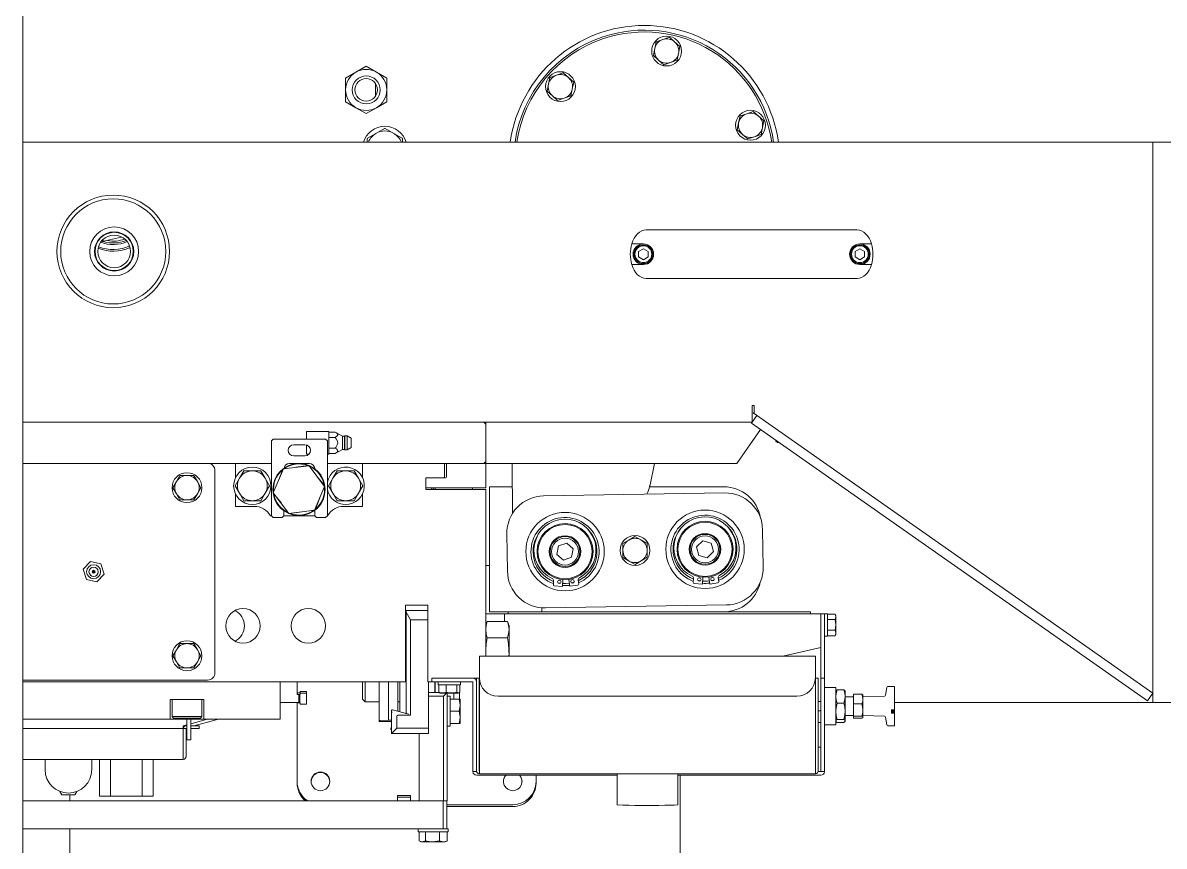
# Model space of a CAD drawing. Header units: millimetres. Extents: x 12318 to 17800, y 6541 to 10165.
# Drawn here: x 13196.95 to 13241.14, y 7345.3 to 7377.16 of the extents above; entities that cross this region are included whole.
import ezdxf

# ---------------------------------------------------------------- set-up
doc = ezdxf.new("R2010")
doc.units = ezdxf.units.MM
doc.layers.add('Equipment', color=123, linetype='Continuous')

# ---------------------------------------------------------------- blocks, each defined once
blk = doc.blocks.new('A$Cbe2ee938')
at = {"layer": 'Equipment', "linetype": 'Continuous', "lineweight": 15}
for p, q in [((-2896.74, 1686.02), (-2896.74, 806.02)), ((-2557.48, 1445.79), (-2558.23, 1442.11)), ((-2553.93, 1446.98), (-2557.48, 1445.79)), ((-2550.37, 1448.18), (-2553.93, 1446.98)), ((-2547.56, 1445.69), (-2550.37, 1448.18)), ((-2544.74, 1443.2), (-2547.56, 1445.69)), ((-2545.49, 1439.53), (-2544.74, 1443.2)), ((-2558.23, 1442.11), (-2558.98, 1438.44)), ((-2558.98, 1438.44), (-2556.17, 1435.95)), ((-2546.24, 1435.85), (-2545.49, 1439.53)), ((-2712.8, 1432.72), (-2718.3, 1429.55)), ((-2707.3, 1429.55), (-2712.8, 1432.72)), ((-2556.17, 1435.95), (-2553.35, 1433.46)), ((-2553.35, 1433.46), (-2549.8, 1434.66)), ((-2549.8, 1434.66), (-2546.24, 1435.85)), ((-2718.3, 1429.55), (-2723.8, 1426.37)), ((-2723.8, 1426.37), (-2723.8, 1420.02)), ((-2701.8, 1426.37), (-2707.3, 1429.55)), ((-2701.8, 1420.02), (-2701.8, 1426.37)), ((-2614.38, 1426.73), (-2615.12, 1423.05)), ((-2610.82, 1427.92), (-2614.38, 1426.73)), ((-2607.26, 1429.12), (-2610.82, 1427.92)), ((-2604.45, 1426.63), (-2607.26, 1429.12)), ((-2601.64, 1424.15), (-2604.45, 1426.63)), ((-2723.8, 1420.02), (-2723.8, 1413.67)), ((-2707.81, 1423.41), (-2707.81, 1416.63)), ((-2701.8, 1413.67), (-2701.8, 1420.02)), ((-2615.12, 1423.05), (-2615.87, 1419.38)), ((-2615.87, 1419.38), (-2613.06, 1416.89)), ((-2603.13, 1416.79), (-2602.38, 1420.47)), ((-2602.38, 1420.47), (-2601.64, 1424.15)), ((-2723.8, 1413.67), (-2718.3, 1410.49)), ((-2707.3, 1410.49), (-2701.8, 1413.67)), ((-2613.06, 1416.89), (-2610.25, 1414.41)), ((-2610.25, 1414.41), (-2606.69, 1415.6)), ((-2606.69, 1415.6), (-2603.13, 1416.79)), ((-2718.3, 1410.49), (-2712.8, 1407.32)), ((-2712.8, 1407.32), (-2707.3, 1410.49)), ((-2508.97, 1407.24), (-2512.53, 1406.05)), ((-2505.42, 1408.43), (-2508.97, 1407.24)), ((-2502.6, 1405.95), (-2505.42, 1408.43)), ((-2513.28, 1402.37), (-2514.03, 1398.69)), ((-2512.53, 1406.05), (-2513.28, 1402.37)), ((-2499.79, 1403.46), (-2502.6, 1405.95)), ((-2500.54, 1399.79), (-2499.79, 1403.46)), ((-2707.55, 1396.75), (-2712.05, 1394.15)), ((-2703.05, 1399.35), (-2707.55, 1396.75)), ((-2698.05, 1396.75), (-2702.55, 1399.35)), ((-2693.55, 1394.15), (-2698.05, 1396.75)), ((-2514.03, 1398.69), (-2511.21, 1396.21)), ((-2511.21, 1396.21), (-2508.4, 1393.72)), ((-2508.4, 1393.72), (-2504.84, 1394.92)), ((-2504.84, 1394.92), (-2501.29, 1396.11)), ((-2501.29, 1396.11), (-2500.54, 1399.79)), ((-2291.31, 1392.02), (-2896.74, 1392.02)), ((-2712.3, 1393.72), (-2712.3, 1392.02)), ((-2693.3, 1392.02), (-2693.3, 1393.72)), ((-2291.31, 1384.02), (-2291.31, 1392.02)), ((-2271.31, 1392.02), (-2291.31, 1392.02)), ((-2291.31, 1097.02), (-2291.31, 1384.02)), ((-2291.31, 1100.02), (-2291.31, 1384.02)), ((-2853.8, 1338.9), (-2854.62, 1339.19)), ((-2854.06, 1339.57), (-2853.55, 1339.01)), ((-2853.55, 1339.01), (-2843.82, 1341.15)), ((-2542.31, 1345.02), (-2562.81, 1345.02)), ((-2470.31, 1345.02), (-2542.31, 1345.02)), ((-2449.81, 1345.02), (-2470.31, 1345.02)), ((-2564.31, 1337.52), (-2570.52, 1337.52)), ((-2564.31, 1334.96), (-2566.86, 1333.49)), ((-2566.86, 1333.49), (-2566.86, 1330.55)), ((-2561.77, 1333.49), (-2564.31, 1334.96)), ((-2561.77, 1330.55), (-2561.77, 1333.49)), ((-2448.31, 1334.96), (-2450.86, 1333.49)), ((-2450.86, 1333.49), (-2450.86, 1330.55)), ((-2442.11, 1337.52), (-2448.31, 1337.52)), ((-2445.77, 1333.49), (-2448.31, 1334.96)), ((-2445.77, 1330.55), (-2445.77, 1333.49)), ((-2566.86, 1330.55), (-2564.31, 1329.08)), ((-2564.31, 1329.08), (-2561.77, 1330.55)), ((-2450.86, 1330.55), (-2448.31, 1329.08)), ((-2448.31, 1329.08), (-2445.77, 1330.55)), ((-2570.52, 1326.52), (-2564.31, 1326.52)), ((-2448.31, 1326.52), (-2442.11, 1326.52)), ((-2562.81, 1319.02), (-2542.31, 1319.02)), ((-2542.31, 1319.02), (-2470.31, 1319.02)), ((-2470.31, 1319.02), (-2449.81, 1319.02)), ((-2506.04, 1251.02), (-2505.04, 1251.02)), ((-2506.04, 1251.02), (-2506.04, 1250.02)), ((-2506.04, 1242.02), (-2506.04, 1250.02)), ((-2505.04, 1251.02), (-2505.04, 1247.02)), ((-2506.04, 1242.02), (-2896.74, 1242.02)), ((-2648.8, 1241.02), (-2649.8, 1242.02)), ((-2648.8, 1242.02), (-2648.8, 1220.02)), ((-2503.52, 1245.61), (-2506.39, 1241.51)), ((-2506.39, 1241.51), (-2294.18, 1092.92)), ((-2291.31, 1097.02), (-2505.54, 1247.02)), ((-2505.04, 1247.02), (-2505.54, 1247.02)), ((-2744.8, 1233.02), (-2744.8, 1236.82)), ((-2744.6, 1237.02), (-2736.72, 1237.02)), ((-2736.72, 1237.02), (-2733, 1237.02)), ((-2732.8, 1236.82), (-2732.8, 1225.22)), ((-2729.41, 1236.79), (-2732.8, 1236.79)), ((-2725.47, 1234.52), (-2729.41, 1236.79)), ((-2728.79, 1236.39), (-2729.41, 1236.79)), ((-2728.19, 1235.77), (-2728.79, 1236.39)), ((-2728.34, 1234.72), (-2728.08, 1235.23)), ((-2728.08, 1235.23), (-2728.19, 1235.77)), ((-2648.8, 1241.02), (-2648.8, 1221.02)), ((-2514.23, 1220.02), (-2501.55, 1238.13)), ((-2762.61, 1233.02), (-2763.61, 1232.02)), ((-2763.61, 1192.02), (-2763.61, 1232.02)), ((-2762.61, 1233.02), (-2734.61, 1233.02)), ((-2751.61, 1230.02), (-2745.61, 1230.02)), ((-2744.8, 1225.22), (-2744.8, 1229.91)), ((-2733.61, 1232.02), (-2734.61, 1233.02)), ((-2733.61, 1232.02), (-2733.61, 1192.02)), ((-2729.41, 1233.91), (-2732.8, 1233.91)), ((-2729.41, 1233.91), (-2728.34, 1234.72)), ((-2728.81, 1233.13), (-2729.41, 1233.91)), ((-2729.11, 1228.5), (-2728.29, 1229.89)), ((-2728.2, 1231.89), (-2728.81, 1233.13)), ((-2728.29, 1229.89), (-2728.07, 1230.88)), ((-2728.07, 1230.88), (-2728.2, 1231.89)), ((-2724.47, 1234.52), (-2725.47, 1234.52)), ((-2725.47, 1227.52), (-2725.47, 1234.52)), ((-2724.17, 1234.77), (-2724.47, 1234.52)), ((-2724.47, 1227.52), (-2724.47, 1234.52)), ((-2722.97, 1234.77), (-2724.17, 1234.77)), ((-2724.17, 1227.27), (-2724.17, 1234.77)), ((-2720.8, 1233.52), (-2722.97, 1234.77)), ((-2722.97, 1227.27), (-2722.97, 1234.77)), ((-2720.8, 1228.52), (-2720.8, 1233.52)), ((-2493.3, 1232.35), (-2493.3, 1231.87)), ((-2493.3, 1231.87), (-2492.55, 1231.12)), ((-2492.62, 1231.87), (-2493.3, 1231.87)), ((-2491.55, 1231.12), (-2492.55, 1231.12)), ((-2745.61, 1224.02), (-2751.61, 1224.02)), ((-2743.38, 1225.02), (-2744.6, 1225.02)), ((-2733, 1225.02), (-2733.61, 1225.02)), ((-2729.41, 1228.13), (-2732.8, 1228.13)), ((-2729.41, 1225.25), (-2732.8, 1225.25)), ((-2729.41, 1228.13), (-2729.11, 1228.5)), ((-2728.79, 1227.73), (-2729.41, 1228.13)), ((-2729.41, 1225.25), (-2725.47, 1227.52)), ((-2729.41, 1225.25), (-2728.34, 1226.06)), ((-2728.19, 1227.11), (-2728.79, 1227.73)), ((-2728.34, 1226.06), (-2728.08, 1226.57)), ((-2728.08, 1226.57), (-2728.19, 1227.11)), ((-2725.47, 1227.52), (-2724.47, 1227.52)), ((-2724.47, 1227.52), (-2724.17, 1227.27)), ((-2724.17, 1227.27), (-2722.97, 1227.27)), ((-2722.97, 1227.27), (-2720.8, 1228.52)), ((-2896.74, 1220.02), (-2763.61, 1220.02)), ((-2782.8, 1212.37), (-2782.8, 1220.02)), ((-2782.8, 1220.02), (-2763.61, 1220.02)), ((-2757.16, 1217.07), (-2762.55, 1204.31)), ((-2757.5, 1216.81), (-2759.93, 1210.52)), ((-2757.25, 1216.85), (-2757.5, 1216.81)), ((-2743.41, 1218.78), (-2757.16, 1217.07)), ((-2754.02, 1220.02), (-2749.14, 1220.02)), ((-2753.86, 1220.02), (-2743.36, 1220.02)), ((-2743.8, 1218.94), (-2750.47, 1217.91)), ((-2748.46, 1220.02), (-2743.21, 1220.02)), ((-2743.65, 1218.75), (-2743.8, 1218.94)), ((-2735.05, 1207.73), (-2743.41, 1218.78)), ((-2733.61, 1220.02), (-2714.8, 1220.02)), ((-2733.61, 1220.02), (-2649.8, 1220.02)), ((-2714.8, 1220.02), (-2714.8, 1212.38)), ((-2670.8, 1212.32), (-2670.8, 1220.02)), ((-2669.8, 1212.82), (-2669.8, 1220.02)), ((-2669.8, 1220.02), (-2648.8, 1220.02)), ((-2649.8, 1220.02), (-2648.8, 1221.02)), ((-2648.8, 1220.02), (-2514.23, 1220.02)), ((-2648.8, 1220.02), (-2648.8, 1207.02)), ((-2634.65, 1220.02), (-2634.65, 1219.9)), ((-2634.65, 1219.9), (-2634.65, 1219.38)), ((-2634.41, 1193.21), (-2634.65, 1219.38)), ((-2560.75, 1208.62), (-2558.43, 1220.02)), ((-2812.55, 1213.52), (-2814.43, 1210.27)), ((-2808.8, 1213.52), (-2812.55, 1213.52)), ((-2805.05, 1213.52), (-2808.8, 1213.52)), ((-2803.17, 1210.27), (-2805.05, 1213.52)), ((-2793.8, 1108.02), (-2793.8, 1216.02)), ((-2780.73, 1212.02), (-2783.04, 1208.02)), ((-2778.42, 1216.02), (-2780.73, 1212.02)), ((-2773.8, 1216.02), (-2778.42, 1216.02)), ((-2769.18, 1216.02), (-2773.8, 1216.02)), ((-2766.87, 1212.02), (-2769.18, 1216.02)), ((-2764.56, 1208.02), (-2766.87, 1212.02)), ((-2735.11, 1208.15), (-2739.34, 1213.41)), ((-2730.73, 1212.02), (-2733.04, 1208.02)), ((-2728.42, 1216.02), (-2730.73, 1212.02)), ((-2723.8, 1216.02), (-2728.42, 1216.02)), ((-2719.18, 1216.02), (-2723.8, 1216.02)), ((-2716.87, 1212.02), (-2719.18, 1216.02)), ((-2714.56, 1208.02), (-2716.87, 1212.02)), ((-2680.8, 1212.32), (-2670.3, 1212.32)), ((-2680.8, 1207.02), (-2680.8, 1212.32)), ((-2814.43, 1210.27), (-2816.31, 1207.02)), ((-2816.31, 1207.02), (-2814.43, 1203.77)), ((-2801.3, 1207.02), (-2803.17, 1210.27)), ((-2803.17, 1203.77), (-2801.3, 1207.02)), ((-2783.04, 1208.02), (-2780.73, 1204.02)), ((-2766.87, 1204.02), (-2764.56, 1208.02)), ((-2740.44, 1194.97), (-2735.05, 1207.73)), ((-2735.2, 1207.93), (-2735.11, 1208.15)), ((-2735.1, 1206.02), (-2735.18, 1207.44)), ((-2733.04, 1208.02), (-2730.73, 1204.02)), ((-2716.87, 1204.02), (-2714.56, 1208.02)), ((-2680.8, 1206.02), (-2680.8, 1207.02)), ((-2648.8, 1207.02), (-2680.8, 1207.02)), ((-2648.8, 1206.02), (-2680.8, 1206.02)), ((-2677.62, 1207.02), (-2677.74, 1206.02)), ((-2676.82, 1207.02), (-2676.93, 1206.02)), ((-2675.91, 1206.02), (-2675.81, 1207.02)), ((-2655.8, 1207.02), (-2655.8, 1206.02)), ((-2648.8, 1116.83), (-2648.8, 1206.02)), ((-2646.8, 1207.52), (-2646.8, 1140.52)), ((-2646.8, 1207.52), (-2634.54, 1207.52)), ((-2562.49, 1203.51), (-2562.01, 1204.63)), ((-2521.3, 1207.52), (-2561.01, 1207.52)), ((-2560.8, 1208.37), (-2560.8, 1207.52)), ((-2814.43, 1203.77), (-2812.55, 1200.52)), ((-2812.55, 1200.52), (-2808.8, 1200.52)), ((-2808.8, 1200.52), (-2805.05, 1200.52)), ((-2805.05, 1200.52), (-2803.17, 1203.77)), ((-2782.8, 1197.02), (-2782.8, 1203.66)), ((-2780.73, 1204.02), (-2778.42, 1200.02)), ((-2778.42, 1200.02), (-2773.8, 1200.02)), ((-2773.8, 1200.02), (-2769.18, 1200.02)), ((-2769.18, 1200.02), (-2766.87, 1204.02)), ((-2762.55, 1204.31), (-2754.19, 1193.26)), ((-2762.4, 1204.11), (-2762.49, 1203.89)), ((-2762.49, 1203.89), (-2758.26, 1198.64)), ((-2740.11, 1195.23), (-2737.68, 1201.52)), ((-2730.73, 1204.02), (-2728.42, 1200.02)), ((-2728.42, 1200.02), (-2723.8, 1200.02)), ((-2723.8, 1200.02), (-2719.18, 1200.02)), ((-2719.18, 1200.02), (-2716.87, 1204.02)), ((-2714.8, 1203.66), (-2714.8, 1197.02)), ((-2617.78, 1202.61), (-2520.79, 1204.2)), ((-2772.8, 1197.02), (-2782.8, 1197.02)), ((-2756.86, 1192.02), (-2756.86, 1194.57)), ((-2754.19, 1193.26), (-2740.44, 1194.97)), ((-2753.95, 1193.29), (-2753.8, 1193.1)), ((-2753.8, 1193.1), (-2747.14, 1194.13)), ((-2740.36, 1194.85), (-2740.36, 1192.02)), ((-2740.35, 1195.19), (-2740.11, 1195.23)), ((-2714.8, 1197.02), (-2724.8, 1197.02)), ((-2763.61, 1192.02), (-2764.14, 1192.02)), ((-2763.61, 1192.02), (-2762.61, 1191.02)), ((-2757.86, 1191.02), (-2762.61, 1191.02)), ((-2757.86, 1191.02), (-2756.86, 1192.02)), ((-2748.8, 1192.02), (-2756.86, 1192.02)), ((-2740.36, 1192.02), (-2748.8, 1192.02)), ((-2740.36, 1192.02), (-2739.36, 1191.02)), ((-2734.61, 1191.02), (-2739.36, 1191.02)), ((-2734.61, 1191.02), (-2733.61, 1192.02)), ((-2733.46, 1192.02), (-2733.61, 1192.02)), ((-2637.12, 1162.28), (-2637.45, 1182.28)), ((-2568.92, 1180.91), (-2572.14, 1178.98)), ((-2565.64, 1179.09), (-2568.92, 1180.91)), ((-2500.47, 1184.53), (-2500.14, 1164.53)), ((-2609.83, 1175.86), (-2610.72, 1171.27)), ((-2605.4, 1177.39), (-2609.83, 1175.86)), ((-2601.86, 1174.32), (-2605.4, 1177.39)), ((-2602.76, 1169.72), (-2601.86, 1174.32)), ((-2572.14, 1178.98), (-2575.36, 1177.05)), ((-2575.36, 1177.05), (-2575.3, 1173.3)), ((-2562.36, 1177.26), (-2565.64, 1179.09)), ((-2562.3, 1173.51), (-2562.36, 1177.26)), ((-2532.47, 1178.56), (-2535.82, 1175.27)), ((-2535.82, 1175.27), (-2534.64, 1170.74)), ((-2527.96, 1177.3), (-2532.47, 1178.56)), ((-2526.79, 1172.77), (-2527.96, 1177.3)), ((-2610.72, 1171.27), (-2607.18, 1168.19)), ((-2607.18, 1168.19), (-2602.76, 1169.72)), ((-2575.3, 1173.3), (-2575.23, 1169.55)), ((-2575.23, 1169.55), (-2571.95, 1167.72)), ((-2568.67, 1165.9), (-2565.45, 1167.83)), ((-2565.45, 1167.83), (-2562.24, 1169.76)), ((-2562.24, 1169.76), (-2562.3, 1173.51)), ((-2534.64, 1170.74), (-2530.13, 1169.48)), ((-2530.13, 1169.48), (-2526.79, 1172.77)), ((-2864.43, 1163.3), (-2860.51, 1167.54)), ((-2862.72, 1157.78), (-2864.43, 1163.3)), ((-2860.51, 1167.54), (-2854.88, 1166.26)), ((-2854.88, 1166.26), (-2853.17, 1160.74)), ((-2648.8, 1165.26), (-2646.8, 1165.26)), ((-2571.95, 1167.72), (-2568.67, 1165.9)), ((-2857.09, 1156.51), (-2862.72, 1157.78)), ((-2853.17, 1160.74), (-2857.09, 1156.51)), ((-2612.39, 1157.08), (-2612.55, 1154.95)), ((-2610.14, 1156.11), (-2608.74, 1155.85)), ((-2607.68, 1154.07), (-2607.4, 1157.83)), ((-2607.56, 1155.72), (-2605.77, 1155.68)), ((-2605.77, 1155.68), (-2603.98, 1155.83)), ((-2604.27, 1157.93), (-2603.76, 1154.19)), ((-2602.81, 1156.03), (-2601.44, 1156.37)), ((-2598.96, 1155.36), (-2599.25, 1157.48)), ((-2537.4, 1158.31), (-2537.56, 1156.18)), ((-2537.08, 1155.62), (-2532.69, 1155.3)), ((-2535.15, 1157.34), (-2534.76, 1157.25)), ((-2534.76, 1157.25), (-2533.75, 1157.08)), ((-2532.69, 1155.3), (-2532.41, 1159.06)), ((-2529.28, 1159.16), (-2528.77, 1155.42)), ((-2528.77, 1155.42), (-2524.42, 1156.01)), ((-2527.82, 1157.26), (-2527.31, 1157.37)), ((-2527.31, 1157.37), (-2526.45, 1157.6)), ((-2523.97, 1156.59), (-2524.26, 1158.71)), ((-2524.22, 1158.43), (-2522.68, 1159.23)), ((-2524.06, 1157.27), (-2522.11, 1158.25)), ((-2612.07, 1154.39), (-2607.68, 1154.07)), ((-2607.65, 1154.59), (-2605.74, 1154.55)), ((-2605.74, 1154.55), (-2603.83, 1154.71)), ((-2603.76, 1154.19), (-2599.41, 1154.78)), ((-2679.7, 1144.02), (-2691.8, 1144.02)), ((-2691.8, 1144.02), (-2691.8, 1103.02)), ((-2679.7, 1103.02), (-2679.7, 1144.02)), ((-2519.81, 1144.2), (-2616.8, 1142.61)), ((-2691.3, 1140.31), (-2691.3, 1141.31)), ((-2691.3, 1141.31), (-2679.7, 1141.31)), ((-2691.3, 1086.45), (-2691.3, 1140.31)), ((-2688.99, 1136.31), (-2691.3, 1140.31)), ((-2638.8, 1139.52), (-2648.8, 1139.52)), ((-2646.8, 1140.52), (-2618.8, 1140.52)), ((-2638.8, 1135.34), (-2638.8, 1139.52)), ((-2638.8, 1139.52), (-2469.3, 1139.52)), ((-2636.8, 1140.52), (-2636.8, 1139.52)), ((-2618.8, 1142.68), (-2618.8, 1140.52)), ((-2521.3, 1140.52), (-2618.8, 1140.52)), ((-2521.3, 1140.52), (-2479.8, 1140.52)), ((-2479.8, 1140.52), (-2474.8, 1140.52)), ((-2474.8, 1139.52), (-2474.8, 1140.52)), ((-2469.3, 1139.52), (-2469.3, 1121.52)), ((-2469.2, 1139.52), (-2467.2, 1139.52)), ((-2469.2, 1139.52), (-2469.2, 1110.02)), ((-2465.6, 1139.52), (-2467.2, 1139.52)), ((-2467.2, 1139.52), (-2467.2, 1110.02)), ((-2465.6, 1133.52), (-2465.6, 1139.52)), ((-2465.6, 1139.29), (-2461.63, 1139.29)), ((-2461.23, 1138.43), (-2461.63, 1139.29)), ((-2461.23, 1133.52), (-2461.23, 1138.43)), ((-2688.99, 1136.31), (-2688.99, 1085.47)), ((-2679.7, 1136.31), (-2688.99, 1136.31)), ((-2647.96, 1135.34), (-2648.8, 1133.02)), ((-2648.8, 1131.01), (-2648.58, 1133.18)), ((-2648.58, 1133.18), (-2647.96, 1135.34)), ((-2647.96, 1135.34), (-2637.15, 1135.34)), ((-2636.3, 1133.02), (-2637.15, 1135.34)), ((-2637.15, 1135.34), (-2636.53, 1133.19)), ((-2636.53, 1133.19), (-2636.3, 1131.01)), ((-2636.3, 1133.02), (-2636.3, 1131.01)), ((-2469.2, 1136.52), (-2469.3, 1136.52)), ((-2465.6, 1136.41), (-2461.63, 1136.41)), ((-2465.6, 1127.52), (-2465.6, 1133.52)), ((-2461.23, 1128.61), (-2461.23, 1133.52)), ((-2691.3, 1125.76), (-2691.8, 1125.67)), ((-2648.57, 1128.83), (-2648.8, 1131.01)), ((-2647.96, 1126.68), (-2648.57, 1128.83)), ((-2647.96, 1126.68), (-2637.15, 1126.68)), ((-2636.52, 1128.85), (-2637.15, 1126.68)), ((-2636.3, 1131.01), (-2636.52, 1128.85)), ((-2636.3, 1131.01), (-2636.3, 1118.02)), ((-2469.3, 1130.52), (-2469.2, 1130.52)), ((-2467.2, 1127.52), (-2465.6, 1127.52)), ((-2465.6, 1130.63), (-2461.63, 1130.63)), ((-2465.6, 1127.75), (-2461.63, 1127.75)), ((-2461.63, 1127.75), (-2461.23, 1128.61)), ((-2814.43, 1120.27), (-2816.31, 1117.02)), ((-2812.55, 1123.52), (-2814.43, 1120.27)), ((-2808.8, 1123.52), (-2812.55, 1123.52)), ((-2805.05, 1123.52), (-2808.8, 1123.52)), ((-2803.17, 1120.27), (-2805.05, 1123.52)), ((-2801.3, 1117.02), (-2803.17, 1120.27)), ((-2469.3, 1121.52), (-2489.62, 1116.83)), ((-2816.31, 1117.02), (-2814.43, 1113.77)), ((-2814.43, 1113.77), (-2812.55, 1110.52)), ((-2805.05, 1110.52), (-2803.17, 1113.77)), ((-2803.17, 1113.77), (-2801.3, 1117.02)), ((-2652.19, 1115.32), (-2652.19, 1116.83)), ((-2652.19, 1116.83), (-2472.19, 1116.83)), ((-2652.19, 1115.32), (-2652.19, 1105.33)), ((-2648.71, 1116.83), (-2648.8, 1118.02)), ((-2636.3, 1118.02), (-2636.39, 1116.83)), ((-2636.3, 1118.02), (-2636.3, 1116.83)), ((-2472.19, 1116.83), (-2472.19, 1115.32)), ((-2472.19, 1105.33), (-2472.19, 1115.32)), ((-2812.55, 1110.52), (-2808.8, 1110.52)), ((-2808.8, 1110.52), (-2805.05, 1110.52)), ((-2691.8, 1110.37), (-2691.3, 1110.28)), ((-2469.2, 1110.02), (-2469.2, 1105.02)), ((-2467.2, 1110.02), (-2467.2, 1105.02)), ((-2896.74, 1104.02), (-2797.8, 1104.02)), ((-2896.74, 1103.02), (-2691.8, 1103.02)), ((-2758.8, 1083.02), (-2758.8, 1103.02)), ((-2749.8, 1097.21), (-2749.8, 1103.02)), ((-2714.8, 1093.81), (-2714.8, 1103.02)), ((-2713.3, 1103.02), (-2713.3, 1092.31)), ((-2705.8, 1082.41), (-2705.8, 1103.02)), ((-2700.8, 1082.46), (-2700.8, 1103.02)), ((-2695.8, 1087.27), (-2695.8, 1103.02)), ((-2694.8, 1087), (-2694.8, 1103.02)), ((-2679.7, 1103.02), (-2677.7, 1103.02)), ((-2679.45, 1078.31), (-2679.45, 1103.02)), ((-2677.7, 1103.02), (-2677.7, 1105.02)), ((-2677.7, 1105.02), (-2653.7, 1105.02)), ((-2677.7, 1103.02), (-2655.8, 1103.02)), ((-2675.95, 1103.02), (-2675.95, 1097.31)), ((-2675.8, 1103.02), (-2675.8, 1097.31)), ((-2674.2, 1103.02), (-2674.2, 1101.42)), ((-2674.2, 1101.42), (-2662.2, 1101.42)), ((-2673.85, 1101.42), (-2673.85, 1097.45)), ((-2669.97, 1101.42), (-2669.97, 1097.45)), ((-2664.33, 1101.42), (-2664.33, 1097.45)), ((-2662.56, 1101.42), (-2662.56, 1097.45)), ((-2662.2, 1101.42), (-2662.2, 1103.02)), ((-2655.7, 1102.92), (-2655.7, 1055.12)), ((-2653.7, 1055.34), (-2653.7, 1105.02)), ((-2653.7, 1105.02), (-2652.2, 1105.02)), ((-2652.2, 1055.34), (-2652.2, 1105.02)), ((-2652.2, 1105.02), (-2652.19, 1105.02)), ((-2652.19, 1105.33), (-2652.19, 1055.34)), ((-2472.19, 1055.34), (-2472.19, 1105.33)), ((-2470.68, 1105.02), (-2472.18, 1105.02)), ((-2472.18, 1105.02), (-2472.18, 1055.34)), ((-2470.68, 1105.02), (-2470.68, 1055.34)), ((-2469.2, 1105.02), (-2467.2, 1105.02)), ((-2469.2, 1100.02), (-2469.2, 1105.02)), ((-2467.2, 1105.02), (-2467.2, 1100.02)), ((-2749.8, 1097.21), (-2748.2, 1097.21)), ((-2749.8, 1096.27), (-2749.8, 1097.21)), ((-2749.8, 1096.27), (-2748.2, 1096.27)), ((-2748.8, 1091.81), (-2748.8, 1096.27)), ((-2748.3, 1091.81), (-2748.3, 1096.27)), ((-2748.2, 1097.91), (-2744.8, 1097.91)), ((-2748.2, 1097.21), (-2748.2, 1097.91)), ((-2748.2, 1096.27), (-2748.2, 1097.21)), ((-2748.2, 1096.97), (-2744.8, 1096.97)), ((-2744.8, 1097.91), (-2744.8, 1091.11)), ((-2679.45, 1097.31), (-2673.63, 1097.31)), ((-2671.45, 1095.31), (-2679.45, 1095.31)), ((-2673.85, 1097.45), (-2673.49, 1097.22)), ((-2673.49, 1097.22), (-2673.45, 1097.21)), ((-2673.46, 1097.2), (-2673.12, 1097.05)), ((-2673.12, 1097.05), (-2663.29, 1097.05)), ((-2671.45, 1095.31), (-2669.71, 1097.05)), ((-2671.45, 1039.31), (-2671.45, 1095.31)), ((-2669.45, 1097.05), (-2669.45, 1039.31)), ((-2667.85, 1095.31), (-2669.45, 1095.31)), ((-2667.85, 1079.31), (-2667.85, 1095.31)), ((-2665.8, 1093.81), (-2665.8, 1097.05)), ((-2663.29, 1097.05), (-2662.95, 1097.2)), ((-2662.8, 1097.26), (-2662.8, 1093.78)), ((-2642.19, 1095.33), (-2482.19, 1095.33)), ((-2469.2, 1100.02), (-2469.2, 1055.12)), ((-2461.2, 1100.02), (-2467.2, 1100.02)), ((-2467.2, 1100.02), (-2467.2, 1055.12)), ((-2461.2, 1100.02), (-2461.2, 1080.02)), ((-2461.12, 1098.17), (-2461.2, 1098.02)), ((-2461.07, 1096.65), (-2461.2, 1095.15)), ((-2461.2, 1095.15), (-2460.98, 1093.23)), ((-2461.08, 1098.14), (-2460.98, 1098.33)), ((-2460.49, 1098.69), (-2461.07, 1096.65)), ((-2460.98, 1098.33), (-2460.49, 1098.69)), ((-2460.49, 1098.69), (-2456.92, 1098.69)), ((-2456.42, 1097.07), (-2456.92, 1098.69)), ((-2456.92, 1098.69), (-2456.34, 1098.24)), ((-2456.2, 1095.15), (-2456.42, 1097.07)), ((-2456.34, 1098.24), (-2456.3, 1098.14)), ((-2456.34, 1093.65), (-2456.2, 1095.15)), ((-2456.2, 1098.02), (-2456.28, 1098.15)), ((-2456.2, 1098.02), (-2456.2, 1095.15)), ((-2456.2, 1095.15), (-2456.2, 1087.26)), ((-2451.7, 1095.02), (-2456.2, 1095.02)), ((-2451.7, 1096.5), (-2447.24, 1096.5)), ((-2451.7, 1096.5), (-2451.7, 1091.2)), ((-2446.87, 1095.28), (-2447.24, 1096.5)), ((-2447.24, 1096.5), (-2446.8, 1096.16)), ((-2446.7, 1093.85), (-2446.87, 1095.28)), ((-2446.8, 1096.16), (-2446.77, 1096.09)), ((-2446.7, 1096), (-2446.76, 1096.09)), ((-2446.7, 1096), (-2446.7, 1093.85)), ((-2435.2, 1095.42), (-2446.7, 1095.02)), ((-2433.89, 1100), (-2434.6, 1095.94)), ((-2429.7, 1100.52), (-2433.27, 1100.52)), ((-2429.7, 1100.52), (-2429.7, 1088)), ((-2294.18, 1092.92), (-2291.31, 1097.02)), ((-2291.31, 1097.02), (-2291.31, 1092.02)), ((-2817.8, 1093.62), (-2799.8, 1093.62)), ((-2817.8, 1093.62), (-2817.8, 1083.02)), ((-2816.8, 1093.62), (-2816.8, 1084.42)), ((-2800.8, 1084.42), (-2800.8, 1093.62)), ((-2799.8, 1093.62), (-2799.8, 1083.02)), ((-2748.8, 1092.02), (-2758.8, 1092.02)), ((-2749.8, 1049.76), (-2749.8, 1091.81)), ((-2748.2, 1091.81), (-2749.8, 1091.81)), ((-2748.2, 1091.11), (-2748.2, 1091.81)), ((-2744.8, 1091.11), (-2748.2, 1091.11)), ((-2714.8, 1093.81), (-2713.3, 1092.31)), ((-2713.3, 1092.31), (-2705.8, 1092.31)), ((-2695.8, 1092.31), (-2694.8, 1092.31)), ((-2667.85, 1093.81), (-2663.02, 1093.81)), ((-2663.02, 1093.81), (-2662.55, 1090.56)), ((-2662.55, 1093.81), (-2663.02, 1093.81)), ((-2662.66, 1089.04), (-2663.02, 1087.31)), ((-2662.55, 1090.56), (-2662.66, 1089.04)), ((-2662.55, 1090.56), (-2662.55, 1093.81)), ((-2662.55, 1084.06), (-2662.55, 1090.56)), ((-2472.18, 1092.52), (-2472.19, 1092.52)), ((-2469.2, 1092.52), (-2470.68, 1092.52)), ((-2461.07, 1089.1), (-2461.2, 1087.26)), ((-2460.49, 1091.6), (-2461.07, 1089.1)), ((-2460.98, 1093.23), (-2460.49, 1091.6)), ((-2460.49, 1091.6), (-2456.92, 1091.6)), ((-2456.92, 1091.6), (-2456.34, 1093.65)), ((-2456.42, 1089.61), (-2456.92, 1091.6)), ((-2456.2, 1087.26), (-2456.42, 1089.61)), ((-2451.7, 1091.2), (-2447.24, 1091.2)), ((-2451.7, 1091.2), (-2451.7, 1084.72)), ((-2447.24, 1091.2), (-2446.8, 1092.73)), ((-2446.87, 1089.71), (-2447.24, 1091.2)), ((-2446.7, 1087.96), (-2446.87, 1089.71)), ((-2446.8, 1092.73), (-2446.7, 1093.85)), ((-2446.7, 1093.85), (-2446.7, 1087.96)), ((-2291.31, 1092.02), (-2429.7, 1092.02)), ((-2291.31, 1092.02), (-2274.31, 1092.02)), ((-2896.74, 1083.02), (-2817.8, 1083.02)), ((-2817.8, 1083.02), (-2799.8, 1083.02)), ((-2816.8, 1084.42), (-2816, 1083.62)), ((-2816.8, 1084.42), (-2800.8, 1084.42)), ((-2816, 1083.62), (-2801.6, 1083.62)), ((-2808.8, 1082.02), (-2808.8, 1082.87)), ((-2797.83, 1083.02), (-2806.8, 1080.62)), ((-2806.8, 1082.02), (-2806.8, 1082.87)), ((-2793.13, 1082.73), (-2805.12, 1079.52)), ((-2801.6, 1083.62), (-2800.8, 1084.42)), ((-2799.8, 1083.02), (-2758.8, 1083.02)), ((-2705.8, 1082.41), (-2705.4, 1082.42)), ((-2705.8, 1082.41), (-2705.8, 1081.86)), ((-2705.4, 1082.42), (-2700.8, 1082.46)), ((-2700.8, 1082.46), (-2699.3, 1082.46)), ((-2699.3, 1086.36), (-2699.3, 1087.56)), ((-2699.3, 1075.31), (-2699.3, 1086.36)), ((-2698.67, 1088.04), (-2690.02, 1085.72)), ((-2696.3, 1084.83), (-2696.3, 1078.31)), ((-2689.25, 1085.21), (-2695.84, 1085.21)), ((-2667.85, 1087.31), (-2663.02, 1087.31)), ((-2663.02, 1087.31), (-2662.55, 1084.06)), ((-2662.66, 1082.54), (-2663.02, 1080.81)), ((-2662.55, 1084.06), (-2662.66, 1082.54)), ((-2662.55, 1080.81), (-2662.55, 1084.06)), ((-2472.19, 1087.52), (-2472.18, 1087.52)), ((-2470.68, 1087.52), (-2469.2, 1087.52)), ((-2461.2, 1087.26), (-2460.98, 1084.92)), ((-2461.07, 1082.47), (-2461.2, 1082.14)), ((-2460.49, 1082.93), (-2461.07, 1082.47)), ((-2460.98, 1084.92), (-2460.49, 1082.93)), ((-2460.49, 1082.93), (-2456.92, 1082.93)), ((-2456.92, 1082.93), (-2456.34, 1085.43)), ((-2456.42, 1082.56), (-2456.92, 1082.93)), ((-2456.2, 1082.14), (-2456.42, 1082.56)), ((-2456.34, 1085.43), (-2456.2, 1087.26)), ((-2456.2, 1087.26), (-2456.2, 1082.14)), ((-2456.2, 1085.02), (-2451.7, 1085.02)), ((-2451.7, 1084.72), (-2447.24, 1084.72)), ((-2451.7, 1084.72), (-2451.7, 1083.54)), ((-2451.7, 1083.54), (-2447.24, 1083.54)), ((-2447.24, 1084.72), (-2446.8, 1086.59)), ((-2446.87, 1084.45), (-2447.24, 1084.72)), ((-2447.24, 1083.54), (-2446.8, 1083.88)), ((-2446.7, 1084.13), (-2446.87, 1084.45)), ((-2446.8, 1086.59), (-2446.7, 1087.96)), ((-2446.8, 1083.88), (-2446.7, 1084.13)), ((-2446.76, 1083.95), (-2446.7, 1084.04)), ((-2446.7, 1087.96), (-2446.7, 1084.13)), ((-2446.7, 1085.02), (-2435.2, 1084.62)), ((-2446.7, 1084.13), (-2446.7, 1084.04)), ((-2434.6, 1084.1), (-2433.89, 1080.04)), ((-2431.46, 1088), (-2429.7, 1088)), ((-2431.46, 1086.22), (-2431.46, 1088)), ((-2429.7, 1087.85), (-2431.46, 1087.85)), ((-2429.7, 1087.63), (-2431.46, 1087.63)), ((-2429.7, 1087.5), (-2431.46, 1087.5)), ((-2429.7, 1087.28), (-2431.46, 1087.28)), ((-2429.7, 1087.16), (-2431.46, 1087.16)), ((-2429.7, 1086.93), (-2431.46, 1086.93)), ((-2429.7, 1086.81), (-2431.46, 1086.81)), ((-2429.7, 1086.58), (-2431.46, 1086.58)), ((-2429.7, 1086.47), (-2431.46, 1086.47)), ((-2429.7, 1086.22), (-2431.46, 1086.22)), ((-2429.7, 1088), (-2429.7, 1087.85)), ((-2429.7, 1087.85), (-2429.7, 1087.63)), ((-2429.7, 1087.63), (-2429.7, 1087.5)), ((-2429.7, 1087.5), (-2429.7, 1087.28)), ((-2429.7, 1087.28), (-2429.7, 1087.16)), ((-2429.7, 1087.16), (-2429.7, 1086.93)), ((-2429.7, 1086.93), (-2429.7, 1086.81)), ((-2429.7, 1086.81), (-2429.7, 1086.58)), ((-2429.7, 1086.58), (-2429.7, 1086.47)), ((-2429.7, 1086.47), (-2429.7, 1086.22)), ((-2429.7, 1086.22), (-2429.7, 1079.52)), ((-2810.8, 1078.02), (-2896.74, 1078.02)), ((-2810.9, 1079.52), (-2810.89, 1079.53)), ((-2810.9, 1079.52), (-2810.9, 1078.02)), ((-2808.8, 1080.09), (-2810.89, 1079.53)), ((-2810.8, 1063.12), (-2810.8, 1078.02)), ((-2809.3, 1078.02), (-2810.8, 1078.02)), ((-2809.3, 1078.02), (-2809.3, 1063.12)), ((-2809.2, 1079.52), (-2808.8, 1079.52)), ((-2809.2, 1078.02), (-2808.8, 1078.02)), ((-2808.8, 1072.02), (-2808.8, 1082.02)), ((-2806.8, 1082.02), (-2806.8, 1072.02)), ((-2806.8, 1079.52), (-2804.3, 1079.52)), ((-2806.8, 1078.02), (-2804.3, 1078.02)), ((-2804.3, 1079.52), (-2802.3, 1079.52)), ((-2802.3, 1078.02), (-2804.3, 1078.02)), ((-2802.3, 1079.52), (-2802.3, 1078.02)), ((-2705.8, 1081.86), (-2699.3, 1081.86)), ((-2699.3, 1075.31), (-2696.3, 1078.31)), ((-2696.3, 1078.31), (-2679.45, 1078.31)), ((-2679.45, 1078.31), (-2679.45, 1075.31)), ((-2669.45, 1079.31), (-2667.85, 1079.31)), ((-2667.85, 1080.81), (-2663.02, 1080.81)), ((-2663.02, 1080.81), (-2662.55, 1080.81)), ((-2470.68, 1081.21), (-2469.3, 1081.21)), ((-2467.2, 1080.02), (-2461.2, 1080.02)), ((-2461.2, 1082.02), (-2461.12, 1081.88)), ((-2461.08, 1081.9), (-2460.98, 1081.71)), ((-2460.98, 1081.71), (-2460.49, 1081.35)), ((-2460.49, 1081.35), (-2456.92, 1081.35)), ((-2456.92, 1081.35), (-2456.34, 1081.8)), ((-2456.34, 1081.8), (-2456.2, 1082.14)), ((-2456.28, 1081.89), (-2456.2, 1082.02)), ((-2456.2, 1082.14), (-2456.2, 1082.02)), ((-2433.27, 1079.52), (-2429.7, 1079.52)), ((-2806.8, 1072.02), (-2808.8, 1072.02)), ((-2679.45, 1075.31), (-2699.3, 1075.31)), ((-2684.45, 1039.31), (-2684.45, 1075.31)), ((-2469.3, 1068.12), (-2470.68, 1068.12)), ((-2470.68, 1068.11), (-2469.3, 1068.11)), ((-2810.9, 1061.52), (-2896.74, 1061.52)), ((-2884.8, 1061.52), (-2884.8, 1056.02)), ((-2859.8, 1056.02), (-2859.8, 1061.52)), ((-2855.6, 1061.52), (-2855.6, 1041.82)), ((-2849.82, 1061.52), (-2849.82, 1041.82)), ((-2832.79, 1061.52), (-2832.79, 1041.82)), ((-2827, 1061.52), (-2827, 1041.82)), ((-2810.8, 1061.52), (-2810.9, 1061.52)), ((-2810.8, 1063.12), (-2810.8, 1061.52)), ((-2655.69, 1054.93), (-2655.7, 1055.12)), ((-2653.7, 1055.12), (-2655.7, 1055.12)), ((-2653.7, 1055.11), (-2655.69, 1054.93)), ((-2653.7, 1055.34), (-2653.7, 1055.12)), ((-2653.7, 1055.11), (-2653.7, 1055.12)), ((-2578.44, 1053.02), (-2653.6, 1053.02)), ((-2652.19, 1053.83), (-2652.19, 1055.34)), ((-2652.19, 1053.83), (-2472.19, 1053.83)), ((-2621.8, 1053.02), (-2621.8, 1049.76)), ((-2578.44, 1053.83), (-2578.44, 1037.17)), ((-2545.94, 1037.17), (-2545.94, 1053.83)), ((-2469.3, 1053.02), (-2545.94, 1053.02)), ((-2544.53, 961.21), (-2544.53, 1053.02)), ((-2472.19, 1055.34), (-2472.19, 1053.83)), ((-2469.3, 1055.02), (-2470.75, 1055.02)), ((-2469.2, 1055.12), (-2469.2, 1055.11)), ((-2469.2, 1055.12), (-2467.2, 1055.12)), ((-2469.2, 1055.11), (-2467.21, 1054.93)), ((-2467.2, 1055.12), (-2467.21, 1054.93)), ((-2749.8, 1049.76), (-2749.8, 1048.82)), ((-2621.8, 1049.76), (-2621.8, 1048.82)), ((-2876.84, 1044.37), (-2875.8, 1042.52)), ((-2875.8, 1042.52), (-2868.8, 1042.52)), ((-2871.64, 1039.31), (-2871.64, 1042.52)), ((-2868.8, 1042.52), (-2867.77, 1044.37)), ((-2855.6, 1041.82), (-2852.62, 1041.82)), ((-2849.82, 1041.82), (-2852.62, 1041.82)), ((-2849.82, 1041.82), (-2832.79, 1041.82)), ((-2829.99, 1041.82), (-2832.79, 1041.82)), ((-2827, 1041.82), (-2829.99, 1041.82)), ((-2695.95, 1042.26), (-2689.15, 1042.26)), ((-2695.95, 1039.31), (-2695.95, 1042.26)), ((-2695.95, 1041.32), (-2689.15, 1041.32)), ((-2689.15, 1042.26), (-2689.15, 1039.31)), ((-2896.74, 1039.31), (-2671.55, 1039.31)), ((-2671.45, 1039.31), (-2684.45, 1039.31)), ((-2671.55, 1024.31), (-2671.55, 1039.31)), ((-2669.45, 1039.31), (-2671.45, 1039.31)), ((-2669.55, 1039.31), (-2669.55, 1024.31)), ((-2634.3, 1037.26), (-2669.55, 1037.26)), ((-2669.55, 1036.33), (-2634.3, 1036.33)), ((-2896.74, 1024.31), (-2671.55, 1024.31)), ((-2871.64, 961.71), (-2871.64, 1024.31)), ((-2684.95, 1024.31), (-2684.95, 1022.71)), ((-2684.95, 1022.71), (-2681.33, 1022.71)), ((-2684.45, 1022.71), (-2684.45, 1017.88)), ((-2681.33, 1022.71), (-2668.95, 1022.71)), ((-2681.06, 1022.71), (-2681.06, 1017.88)), ((-2673.56, 1022.71), (-2673.56, 1017.88)), ((-2669.55, 1024.31), (-2671.55, 1024.31)), ((-2669.55, 1024.31), (-2668.95, 1024.31)), ((-2669.46, 1022.71), (-2669.46, 1017.88)), ((-2668.95, 1022.71), (-2668.95, 1024.31)), ((-2683.54, 1017.51), (-2684.24, 1017.79)), ((-2684.24, 1017.78), (-2683.45, 1017.41)), ((-2682.75, 1017.41), (-2683.54, 1017.51)), ((-2683.45, 1017.41), (-2682.75, 1017.41)), ((-2681.06, 1017.88), (-2682.75, 1017.41)), ((-2682.75, 1017.41), (-2677.31, 1017.41)), ((-2679.05, 1017.51), (-2681.06, 1017.88)), ((-2677.31, 1017.41), (-2679.05, 1017.51)), ((-2673.56, 1017.88), (-2677.31, 1017.41)), ((-2677.31, 1017.41), (-2671.51, 1017.41)), ((-2673.05, 1017.68), (-2673.56, 1017.88)), ((-2671.51, 1017.41), (-2673.05, 1017.68)), ((-2670.27, 1017.58), (-2671.51, 1017.41)), ((-2671.51, 1017.41), (-2670.45, 1017.41)), ((-2670.45, 1017.41), (-2669.66, 1017.78)), ((-2669.46, 1017.88), (-2670.27, 1017.58)), ((-2669.67, 1017.79), (-2669.46, 1017.88))]:
    blk.add_line(p, q, dxfattribs=at)
for centre, radius in [((-2551.86, 1440.82), 8), ((-2712.8, 1420.02), 7.48), ((-2712.8, 1420.02), 6.03), ((-2608.75, 1421.76), 8), ((-2506.91, 1401.08), 8), ((-2848.31, 1333.52), 30.15), ((-2848.31, 1333.52), 28.15), ((-2847.8, 1333.52), 13.1), ((-2847.8, 1333.52), 10.5), ((-2847.8, 1333.52), 10.25), ((-2847.8, 1333.52), 8.75), ((-2564.31, 1332.02), 5), ((-2564.31, 1332.02), 4.5), ((-2448.31, 1332.02), 5), ((-2448.31, 1332.02), 4.5), ((-2773.8, 1208.02), 10), ((-2748.8, 1206.02), 14), ((-2808.8, 1207.02), 8), ((-2606.29, 1172.79), 21), ((-2531.3, 1174.02), 21), ((-2606.29, 1172.79), 15), ((-2606.29, 1172.79), 14.5), ((-2531.3, 1174.02), 15), ((-2531.3, 1174.02), 14.5), ((-2606.29, 1172.79), 8.5), ((-2606.29, 1172.79), 8), ((-2568.8, 1173.41), 8), ((-2531.3, 1174.02), 8.5), ((-2531.3, 1174.02), 8), ((-2531.3, 1174.02), 7.2), ((-2606.29, 1172.79), 7.2), ((-2858.8, 1162.02), 3.75), ((-2858.8, 1162.02), 2.5), ((-2858.8, 1162.02), 0.75), ((-2858.8, 1162.02), 0.375), ((-2609.32, 1156.6), 0.95), ((-2602.28, 1156.81), 0.95), ((-2534.33, 1157.83), 0.95), ((-2527.29, 1158.04), 0.95), ((-2778.8, 1133.02), 9.25), ((-2743.8, 1133.02), 9.25), ((-2808.8, 1117.02), 8), ((-2737.3, 1049.76), 5)]:
    blk.add_circle(centre, radius, dxfattribs=at)
for centre, radius, start, end in [((-2563.8, 1382.02), 72.5, 7.92814, 172.07186), ((-2563.8, 1382.02), 70, 8.21321, 108.52057), ((-2563.8, 1382.02), 69, 8.33308, 108.52057), ((-2563.8, 1382.02), 70, 108.52057, 171.78679), ((-2563.8, 1382.02), 69, 108.52057, 171.66692), ((-2551.86, 1440.82), 6.5, 108.52057, 168.52057), ((-2551.86, 1440.82), 6.5, 48.52057, 108.52057), ((-2551.86, 1440.82), 6.5, 348.52057, 48.52057), ((-2551.86, 1440.82), 6.5, 168.52057, 228.52057), ((-2551.86, 1440.82), 6.5, 288.52057, 348.52057), ((-2712.8, 1420.02), 11, 60, 120), ((-2551.86, 1440.82), 6.5, 228.52057, 288.52057), ((-2712.8, 1420.02), 11, 120, 180), ((-2712.8, 1420.02), 11, 0, 60), ((-2608.75, 1421.76), 6.5, 108.52057, 168.52057), ((-2608.75, 1421.76), 6.5, 48.52057, 108.52057), ((-2608.75, 1421.76), 6.5, 348.52057, 48.52057), ((-2712.8, 1420.02), 11, 180, 240), ((-2712.8, 1420.02), 11, 300, 0), ((-2608.75, 1421.76), 6.5, 168.52057, 228.52057), ((-2608.75, 1421.76), 6.5, 288.52057, 348.52057), ((-2608.75, 1421.76), 6.5, 228.52057, 288.52057), ((-2712.8, 1420.02), 11, 240, 300), ((-2506.91, 1401.08), 6.5, 108.52057, 168.52057), ((-2506.91, 1401.08), 6.5, 48.52057, 108.52057), ((-2702.8, 1388.52), 12, 16.95776, 163.04224), ((-2506.91, 1401.08), 6.5, 168.52057, 228.52057), ((-2506.91, 1401.08), 6.5, 348.52057, 48.52057), ((-2702.8, 1388.52), 10.83, 148.68475, 151.31525), ((-2702.8, 1388.52), 9.5, 120, 158.38173), ((-2702.8, 1388.52), 9.5, 60, 120), ((-2702.8, 1388.52), 10.83, 88.68475, 91.31525), ((-2702.8, 1388.52), 9.5, 21.61827, 60), ((-2702.8, 1388.52), 10.83, 28.68475, 31.31525), ((-2506.91, 1401.08), 6.5, 228.52057, 288.52057), ((-2506.91, 1401.08), 6.5, 288.52057, 348.52057), ((-2848.31, 1355.52), 17.5, 251.73511, 293.36791), ((-2848.31, 1355.52), 16.5, 259.16379, 291.89129), ((-2848.31, 1355.52), 21.87, 248.32711, 294.33915), ((-2848.31, 1355.52), 21, 248.00578, 294.66048), ((-2848.31, 1355.52), 18.31, 248.54151, 294.12476), ((-2564.31, 1332.02), 5.5, 90, 270), ((-2564.31, 1332.02), 5.5, 270, 90), ((-2448.31, 1332.02), 5.5, 90, 270), ((-2448.31, 1332.02), 5.5, 270, 90), ((-2649.8, 1241.02), 1, 0, 90), ((-2744.6, 1236.82), 0.2, 90, 180), ((-2733, 1236.82), 0.2, 0, 90), ((-2751.61, 1227.02), 3, 90, 270), ((-2745.61, 1227.02), 3, 270, 90), ((-2744.6, 1225.22), 0.2, 180, 270), ((-2733, 1225.22), 0.2, 270, 0), ((-2797.8, 1216.02), 4, 0, 90), ((-2748.8, 1206.02), 13.7, 70.01401, 125.94094), ((-2753.86, 1217.02), 3, 90, 170.9317), ((-2743.36, 1217.02), 3, 3.33176, 90), ((-2748.8, 1206.02), 13.7, 10.01401, 65.94094), ((-2723.8, 1208.02), 10, 270, 168.83809), ((-2808.8, 1207.02), 6.5, 90, 150), ((-2808.8, 1207.02), 6.5, 30, 90), ((-2773.8, 1208.02), 8, 150, 210), ((-2773.8, 1208.02), 8, 90, 150), ((-2773.8, 1208.02), 8, 30, 90), ((-2773.8, 1208.02), 8, 330, 30), ((-2748.8, 1206.02), 13.7, 130.01401, 185.94094), ((-2723.8, 1208.02), 8, 150, 210), ((-2723.8, 1208.02), 8, 90, 150), ((-2723.8, 1208.02), 8, 30, 90), ((-2723.8, 1208.02), 8, 330, 30), ((-2670.3, 1212.82), 0.5, 270, 0), ((-2808.8, 1207.02), 6.5, 150, 210), ((-2808.8, 1207.02), 6.5, 330, 30), ((-2748.8, 1206.02), 13.7, 310.01401, 0), ((-2723.8, 1208.02), 10, 191.16191, 270), ((-2580.35, 1212.6), 20, 336.52057, 348.52057), ((-2521.3, 1187.52), 20, 9.19608, 90), ((-2808.8, 1207.02), 6.5, 210, 270), ((-2808.8, 1207.02), 6.5, 270, 330), ((-2773.8, 1208.02), 8, 210, 270), ((-2773.8, 1208.02), 8, 270, 330), ((-2748.8, 1206.02), 13.7, 190.01401, 245.94094), ((-2723.8, 1208.02), 8, 210, 270), ((-2723.8, 1208.02), 8, 270, 330), ((-2617.45, 1182.61), 20, 90.93908, 180.93908), ((-2520.47, 1184.2), 20, 0.93908, 90.93908), ((-2772.8, 1187.02), 10, 30, 90), ((-2748.8, 1206.02), 13.7, 250.01401, 305.94094), ((-2724.8, 1187.02), 10, 90, 150), ((-2606.29, 1172.79), 18.25, 293.36918, 250.11894), ((-2606.31, 1173.53), 16.64, 297.75846, 245.72966), ((-2531.3, 1174.02), 18.25, 300.22242, 250.11894), ((-2531.32, 1174.76), 16.64, 297.75846, 245.72966), ((-2606.29, 1172.79), 17.12, 139.8017, 249.05773), ((-2606.29, 1172.79), 17.12, 294.43039, 43.68642), ((-2531.3, 1174.02), 17.12, 139.8017, 249.05773), ((-2531.3, 1174.02), 17.12, 300.22242, 43.68643), ((-2568.8, 1173.41), 6.5, 120.93908, 180.93908), ((-2568.8, 1173.41), 6.5, 60.93908, 120.93908), ((-2568.8, 1173.41), 6.5, 0.93908, 60.93908), ((-2568.8, 1173.41), 6.5, 180.93908, 240.93908), ((-2568.8, 1173.41), 6.5, 240.93908, 300.93908), ((-2568.8, 1173.41), 6.5, 300.93908, 0.93908), ((-2617.13, 1162.61), 20, 180.93908, 270.93908), ((-2520.14, 1164.2), 20, 270.93908, 0.93908), ((-2613.69, 1157.18), 1.3, 355.74406, 65.72966), ((-2597.96, 1157.66), 1.3, 117.75846, 187.74406), ((-2538.7, 1158.41), 1.3, 355.74406, 65.72966), ((-2537.04, 1156.14), 0.52, 175.74406, 265.74406), ((-2531.3, 1174.02), 18.25, 265.74406, 277.74406), ((-2531.3, 1174.02), 17.12, 265.74406, 277.74406), ((-2524.49, 1156.52), 0.52, 277.74406, 7.74406), ((-2522.97, 1158.89), 1.3, 117.75846, 187.74406), ((-2521.3, 1160.52), 20, 270, 348.01608), ((-2612.03, 1154.91), 0.52, 175.74406, 265.74406), ((-2599.48, 1155.29), 0.52, 277.74406, 7.74406), ((-2787.3, 1133.02), 9.25, 0, 62.64777), ((-2464.4, 1137.85), 3.12, 332.46565, 27.53435), ((-2787.3, 1133.02), 9.25, 297.35223, 0), ((-2473.32, 1133.52), 12.05, 346.1342, 13.8658), ((-2598.85, 1117.52), 49.95, 169.43325, 179.42638), ((-2686.21, 1117.52), 49.92, 0.56991, 10.57046), ((-2464.4, 1129.19), 3.12, 332.46565, 27.53435), ((-2808.8, 1117.02), 6.5, 150, 210), ((-2808.8, 1117.02), 6.5, 90, 150), ((-2808.8, 1117.02), 6.5, 30, 90), ((-2808.8, 1117.02), 6.5, 330, 30), ((-2808.8, 1117.02), 6.5, 210, 270), ((-2808.8, 1117.02), 6.5, 270, 330), ((-2797.8, 1108.02), 4, 270, 0), ((-2655.8, 1102.92), 2.1, 0, 90), ((-2655.8, 1102.92), 0.1, 0, 90), ((-2642.19, 1105.33), 10, 180, 270), ((-2482.19, 1105.33), 10, 270, 0), ((-2671.91, 1102.55), 5.46, 249.22062, 290.77938), ((-2667.15, 1108.46), 11.37, 255.62908, 284.37092), ((-2663.44, 1098.44), 1.33, 228.22148, 311.77852), ((-2435.22, 1096.05), 0.63, 272, 350), ((-2433.27, 1099.89), 0.63, 90, 170), ((-2802.02, 1116.11), 34.54, 284.92588, 286.70105), ((-2698.8, 1087.56), 0.5, 75, 180), ((-2691.6, 1086.45), 0.3, 255, 357.95254), ((-2691.6, 1086.45), 0.3, 357.95254, 0), ((-2652.19, 1084.03), 0.01, 180.00171, 269.98957), ((-2472.19, 1084.03), 0.01, 270.01043, 359.99829), ((-2435.22, 1083.99), 0.63, 10, 88), ((-2809.2, 1077.92), 1.6, 90, 176.41668), ((-2809.2, 1077.92), 0.1, 90, 180), ((-2699.08, 1077.98), 0.599, 151.67525, 247.79436), ((-2469.3, 1081.31), 0.1, 269.99564, 359.99564), ((-2433.27, 1080.15), 0.63, 190, 270), ((-2469.3, 1068.22), 0.1, 269.99616, 354.78644), ((-2469.3, 1068.21), 0.1, 269.99564, 359.99564), ((-2810.9, 1063.12), 1.6, 273.58332, 0), ((-2872.3, 1056.02), 12.5, 180, 270), ((-2872.3, 1056.02), 12.5, 270, 0), ((-2737.3, 1049.52), 5, 1.37781, 178.62219), ((-2653.6, 1055.12), 2.1, 185.21356, 270.00384), ((-2652.19, 1055.34), 1.51, 180.00435, 270.00427), ((-2634.3, 1049.76), 5, 139.29521, 270.0015), ((-2634.3, 1049.52), 5, 135.5553, 178.62317), ((-2634.3, 1049.76), 5, 269.99859, 40.7047), ((-2634.3, 1049.52), 5, 1.37683, 44.4447), ((-2472.19, 1055.34), 1.51, 269.99573, 359.99565), ((-2469.3, 1055.12), 0.1, 269.99616, 354.78644), ((-2469.3, 1055.12), 2.1, 269.99616, 354.78644), ((-2737.3, 1049.76), 12.5, 180.00028, 236.74862), ((-2737.3, 1048.82), 12.5, 180.0002, 229.59334), ((-2634.3, 1049.76), 12.5, 269.99925, 359.99919), ((-2634.3, 1048.82), 12.5, 269.99919, 359.99925), ((-2562.26, 1408.44), 371.62, 267.50368, 271.46855), ((-2551.83, 1110.6), 73.67, 269.30183, 274.58809)]:
    blk.add_arc(centre, radius, start, end, dxfattribs=at)
for centre, major_axis, ratio, start_param, end_param in [((-2562.81, 1332.02), (0, -13), 0.653846, 3.141593, 4.275551), ((-2449.81, 1332.02), (0, -13), 0.653846, 2.007635, 3.141593), ((-2562.81, 1332.02), (0, -13), 0.653846, 4.275551, 5.149227), ((-2449.81, 1332.02), (0, -13), 0.653846, 1.133958, 2.007635), ((-2562.81, 1332.02), (0, -13), 0.653846, 5.149227, 6.283185), ((-2449.81, 1332.02), (0, -13), 0.653846, 0, 1.133958), ((-2698.8, 1086.07), (-0.354, 0.612), 0.57735, 0.424031, 0.785398), ((-2698.8, 1086.48), (0.456, 0.263), 0.781876, 1.146765, 2.356194), ((-2695.59, 1084.63), (0.661, -0.382), 0.654654, 2.293531, 3.50296), ((-2689.34, 1085.55), (0.274, -0.274), 0.774597, 5.624127, 6.942243), ((-2710.17, 1083.34), (0, 12.06), 0.965257, 4.281962, 4.344631)]:
    blk.add_ellipse(centre, major_axis=major_axis, ratio=ratio, start_param=start_param, end_param=end_param, dxfattribs=at)

msp = doc.modelspace()

# ---------------------------------------------------------------- block references
at = {"xscale": 0.072267749473635, "yscale": 0.072267749473635, "zscale": 0.072267749473635}
msp.add_blockref('A$Cbe2ee938', (13406.294, 7271.941), dxfattribs=at)

doc.saveas('drawing.dxf')
